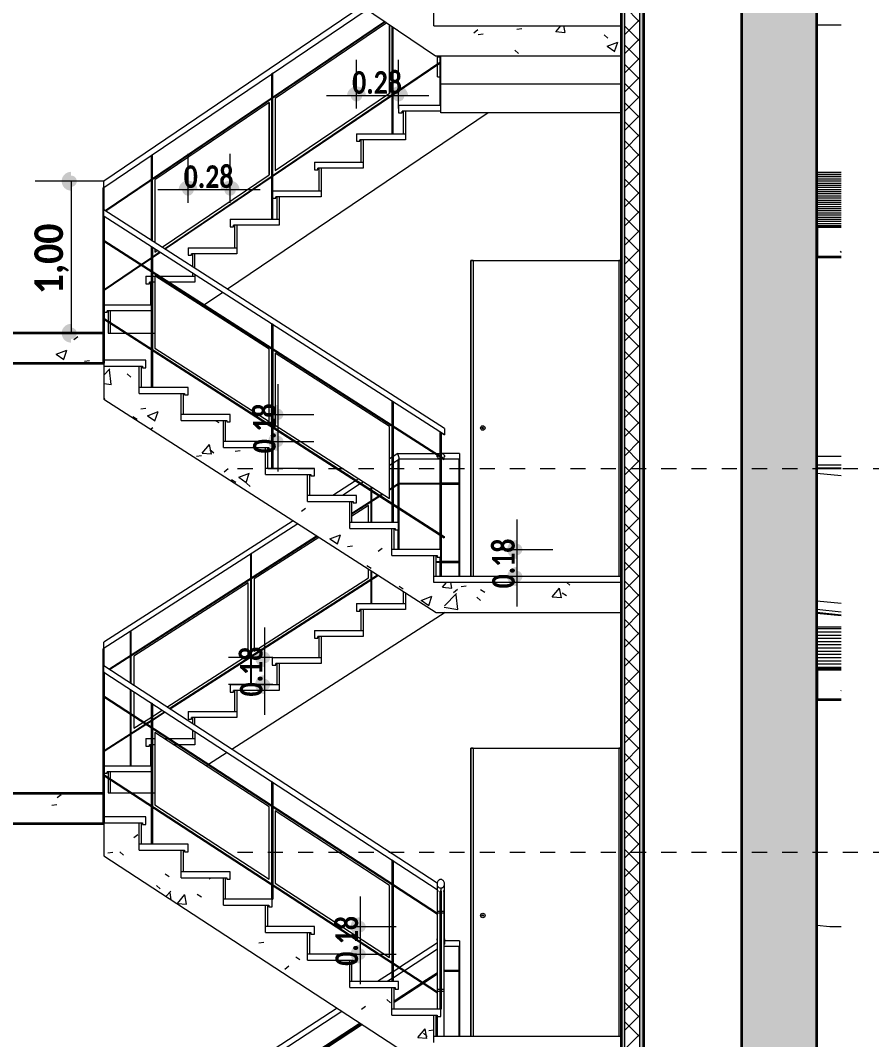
# Model space of a CAD drawing. Header units: metres. Extents: x -144 to 1000, y -717 to 29.
# Drawn here: x 346.05 to 351.67, y -646.61 to -639.88 of the extents above; entities that cross this region are included whole.
import ezdxf

# ---------------------------------------------------------------- set-up
doc = ezdxf.new("R2010")
doc.units = ezdxf.units.M
doc.linetypes.add('Punto 1 mm', pattern=[0.075, 0, -0.075])
doc.layers.get('0').update_dxf_attribs({"color": 1})
for name, color, linetype, lineweight in [('A-ANNO-DIMS', 1, 'Continuous', 9), ('A-DOOR', 1, 'Continuous', 9), ('A-DOOR-FRAM', 1, 'Continuous', 9), ('A-FLOR', 2, 'Continuous', 9), ('A-FLOR-HRAL', 1, 'Continuous', 9), ('A-FLOR-LEVL', 51, 'Continuous', 9), ('A-FLOR-PATT', 8, 'Continuous', 50), ('A-WALL', 4, 'Continuous', 9), ('C-PRKG', 2, 'Continuous', 9), ('S-COLS', 7, 'Continuous', 9), ('S-STRS', 1, 'Continuous', 9)]:
    doc.layers.add(name, color=color, linetype=linetype, lineweight=lineweight)
doc.layers.add('A-WALL-PATT', color=7, linetype='Continuous', lineweight=35, true_color=0x9c9c9c)
doc.styles.add('Calibri_B', font='calibrib.ttf', dxfattribs={"height": 0.165})
doc.styles.add('Calibri_B_2', font='calibrib.ttf', dxfattribs={"height": 0.135})

msp = doc.modelspace()

# ---------------------------------------------------------------- hatches: boundary and pattern name
at = {"layer": 'A-WALL-PATT', "true_color": 0x747474}
msp.add_hatch(color=8, dxfattribs=at).paths.add_polyline_path([(350.0187, -652.1865), (350.0436, -652.1865), (350.0436, -638.1667), (350.0187, -638.1667), (350.0187, -650.8985)])
at = {"layer": 'A-WALL-PATT', "lineweight": 5, "true_color": 0x747474}
msp.add_hatch(color=8, dxfattribs=at).paths.add_polyline_path([(350.143, -652.1865), (350.1679, -652.1865), (350.1679, -638.1667), (350.143, -638.1667), (350.143, -650.8985)])
at = {"layer": 'S-COLS', "true_color": 0x414141}
msp.add_hatch(color=250, dxfattribs=at).paths.add_polyline_path([(350.8142, -652.1865), (351.3113, -652.1865), (351.3113, -602.7802), (350.8142, -602.7802), (350.8142, -650.8985)])

# ---------------------------------------------------------------- linework, layer by layer
at = {"linetype": 'ByBlock'}
for points in [[(348.2815, -640.3755, 0.0994, 0.0994, 1), (348.2567, -640.3755, 0, 0, 0)], [(346.3828, -640.9277, 0.0994, 0.0994, 1), (346.3828, -640.9526, 0, 0, 0)], [(347.1679, -640.9981, 0.0994, 0.0994, 1), (347.143, -640.9981, 0, 0, 0)], [(347.7482, -642.6475, 0.0994, 0.0994, 1), (347.7482, -642.6724, 0, 0, 0)], [(349.3282, -643.5407, 0.0994, 0.0994, 1), (349.3282, -643.5656, 0, 0, 0)], [(347.6611, -644.2552, 0.0994, 0.0994, 1), (347.6611, -644.2801, 0, 0, 0)], [(348.2927, -646.0367, 0.0994, 0.0994, 1), (348.2927, -646.0615, 0, 0, 0)]]:
    msp.add_lwpolyline(points, format="xyseb", dxfattribs=at)
at = {"linetype": 'ByBlock', "const_width": 0.0994}
for points in [[(348.5599, -640.3755, 1), (348.5351, -640.3755, 1)], [(347.4463, -640.9981, 1), (347.4215, -640.9981, 1)], [(346.3828, -641.9326, 1), (346.3828, -641.9575, 1)], [(347.7482, -642.4689, 1), (347.7482, -642.4937, 1)], [(349.3282, -643.3621, 1), (349.3282, -643.3869, 1)], [(347.6611, -644.0766, 1), (347.6611, -644.1015, 1)], [(348.2927, -645.8552, 1), (348.2927, -645.8801, 1)]]:
    msp.add_lwpolyline(points, format="xyb", dxfattribs=at)
at = {"layer": 'A-ANNO-DIMS'}
for p, q in [((348.2691, -640.4604), (348.2691, -640.1369)), ((348.5475, -640.4604), (348.5475, -640.1369)), ((348.7464, -640.3755), (348.0702, -640.3755)), ((347.1555, -641.083), (347.1555, -640.7595)), ((347.4339, -641.083), (347.4339, -640.7595)), ((346.6025, -640.9402), (346.1442, -640.9402)), ((346.3828, -640.9402), (346.3828, -641.9451)), ((347.6327, -640.9981), (346.9566, -640.9981)), ((346.6025, -641.9451), (346.1442, -641.9451)), ((347.7482, -642.2825), (347.7482, -642.8588)), ((347.6938, -642.4813), (347.9869, -642.4813)), ((347.6938, -642.66), (347.9869, -642.66)), ((349.3282, -643.1756), (349.3282, -643.752)), ((349.1729, -643.3745), (349.5669, -643.3745)), ((349.4836, -643.5531), (349.0896, -643.5531)), ((347.6611, -643.8902), (347.6611, -644.4665)), ((347.7156, -644.089), (347.4225, -644.089)), ((347.7156, -644.2677), (347.4225, -644.2677)), ((348.2927, -645.6688), (348.2927, -646.248)), ((348.2374, -645.8676), (348.5313, -645.8676)), ((348.2374, -646.0491), (348.5313, -646.0491))]:
    msp.add_line(p, q, dxfattribs=at)
at = {"layer": 'A-DOOR'}
for p, q in [((349.0393, -641.4651), (350.0038, -641.4651)), ((349.0393, -641.4651), (349.0393, -643.5531)), ((350.0038, -641.4651), (350.0038, -643.5531)), ((349.0393, -644.6869), (350.0038, -644.6869)), ((349.0393, -644.6869), (349.0393, -646.5935)), ((350.0038, -644.6869), (350.0038, -646.5935))]:
    msp.add_line(p, q, dxfattribs=at)
for centre, radius in [((349.1039, -642.5716), 0.0149), ((349.1039, -642.5716), 0.00497), ((349.1039, -645.7935), 0.0149), ((349.1039, -645.7935), 0.00497)]:
    msp.add_circle(centre, radius, dxfattribs=at)
at = {"layer": 'A-DOOR-FRAM', "lineweight": 5}
for p, q in [((349.0244, -641.4651), (349.0244, -643.5531)), ((349.0393, -641.4651), (349.0244, -641.4651)), ((350.0187, -641.4651), (350.0038, -641.4651)), ((349.0244, -644.6869), (349.0244, -646.5935)), ((349.0393, -644.6869), (349.0244, -644.6869)), ((350.0187, -644.6869), (350.0038, -644.6869))]:
    msp.add_line(p, q, dxfattribs=at)
at = {"layer": 'A-FLOR'}
for p, q in [((351.3113, -640.8812), (351.4738, -640.8812)), ((351.3113, -643.8855), (351.4738, -643.8855)), ((351.3116, -643.8747), (351.3116, -643.8855)), ((351.3116, -643.8847), (351.4738, -643.8847))]:
    msp.add_line(p, q, dxfattribs=at)
at = {"layer": 'A-FLOR', "lineweight": 35}
for p, q in [((351.4738, -641.2411), (351.3113, -641.2411)), ((351.3113, -641.2411), (351.3113, -641.44)), ((351.3113, -641.44), (351.4738, -641.44)), ((346.5987, -641.9451), (342.7599, -641.9451)), ((346.5987, -642.1439), (346.5987, -641.9451)), ((342.7599, -642.1439), (346.5987, -642.1439)), ((351.4738, -644.1671), (351.3113, -644.1671)), ((351.3113, -644.1671), (351.3113, -644.366)), ((351.3113, -644.366), (351.4738, -644.366)), ((346.5987, -644.9877), (342.7599, -644.9877)), ((346.5987, -645.1865), (346.5987, -644.9877)), ((342.7599, -645.1865), (346.5987, -645.1865))]:
    msp.add_line(p, q, dxfattribs=at)
at = {"layer": 'A-FLOR-HRAL'}
for p, q in [((348.3075, -639.7835), (346.5987, -640.9402)), ((346.5987, -640.9822), (348.3386, -639.8045)), ((346.6069, -641.1346), (348.4553, -639.8835)), ((348.4606, -639.8871), (346.6124, -641.1381)), ((348.47, -639.8934), (347.732, -640.3929)), ((348.4877, -640.3587), (348.4877, -639.9054)), ((348.4879, -639.9055), (348.4879, -640.3586)), ((348.5046, -640.626), (348.5046, -639.9169)), ((348.5105, -640.626), (348.5105, -639.9209)), ((348.5107, -640.363), (348.5107, -639.921)), ((348.804, -640.1645), (348.804, -640.1108)), ((346.9991, -641.3862), (348.8259, -640.1497)), ((348.8259, -640.1569), (347.0045, -641.3897)), ((348.8259, -640.1191), (348.804, -640.1191)), ((348.804, -640.2494), (348.804, -640.1717)), ((348.8226, -640.4375), (348.8226, -640.1191)), ((348.8233, -640.2499), (348.8233, -640.1191)), ((347.7151, -640.2267), (347.7091, -640.2307)), ((347.7091, -641.1913), (347.7091, -640.2307)), ((347.7151, -641.1913), (347.7151, -640.2267)), ((347.7153, -640.3844), (347.7153, -640.2264)), ((348.804, -640.2494), (348.8226, -640.2494)), ((348.8233, -640.2499), (348.8259, -640.2499)), ((347.732, -640.8702), (348.4877, -640.3587)), ((348.5107, -640.626), (348.5107, -640.3702)), ((347.6922, -640.4199), (346.9365, -640.9313)), ((347.6922, -640.8971), (347.6922, -640.4199)), ((347.6924, -640.4197), (347.6924, -640.897)), ((347.7153, -640.9014), (347.7153, -640.3916)), ((347.732, -640.3929), (347.732, -640.8702)), ((348.8226, -640.4375), (348.8259, -640.4375)), ((348.5046, -640.626), (348.5105, -640.626)), ((346.9196, -640.7649), (346.9137, -640.769)), ((346.9137, -641.3314), (346.9137, -640.769)), ((346.9196, -641.3355), (346.9196, -640.7649)), ((346.9198, -640.9228), (346.9198, -640.7648)), ((346.984, -641.3765), (347.6922, -640.8971)), ((347.7153, -641.0029), (347.7153, -640.9086)), ((346.6016, -640.9802), (346.5957, -640.9842)), ((346.5957, -641.9451), (346.5957, -640.9842)), ((346.6016, -641.1312), (346.6016, -640.9802)), ((346.9198, -641.3354), (346.9198, -640.93)), ((346.9365, -640.9313), (346.9365, -641.3461)), ((348.8512, -642.6159), (346.5957, -641.1687)), ((348.8512, -642.5746), (346.5987, -641.1293)), ((346.6016, -641.1726), (346.6016, -642.124)), ((347.7091, -641.1913), (347.7151, -641.1913)), ((346.5987, -641.336), (346.5987, -641.3289)), ((346.5987, -641.3289), (348.8487, -642.7726)), ((346.5987, -641.336), (348.8487, -642.7797)), ((346.9137, -641.5311), (346.9137, -641.3726)), ((346.9141, -642.3027), (346.9141, -641.373)), ((346.92, -641.3768), (346.92, -642.3027)), ((346.9365, -641.3874), (346.9365, -641.4086)), ((346.8476, -641.4887), (346.9141, -641.4437)), ((346.9141, -641.4509), (346.8531, -641.4922)), ((346.92, -641.4397), (346.9677, -641.4074)), ((346.9732, -641.4109), (346.92, -641.4469)), ((346.9365, -641.4086), (346.9527, -641.3977)), ((346.6016, -641.6552), (346.8423, -641.4923)), ((346.8477, -641.4958), (346.6016, -641.6624)), ((346.9137, -641.5682), (346.9137, -641.5381)), ((346.9369, -641.5659), (346.9369, -642.0431)), ((347.6926, -642.0507), (346.9369, -641.5659)), ((346.5987, -641.8531), (346.5987, -641.846)), ((346.5987, -641.846), (348.8487, -643.2897)), ((346.5987, -641.8531), (348.8487, -643.2968)), ((347.7155, -641.8873), (347.7095, -641.8835)), ((347.7095, -642.66), (347.7095, -641.8835)), ((347.7155, -641.8873), (347.7155, -642.8386)), ((346.9369, -642.0431), (347.6926, -642.528)), ((347.6926, -642.528), (347.6926, -642.0507)), ((347.7324, -642.0762), (347.7324, -642.5535)), ((348.4881, -642.5611), (347.7324, -642.0762)), ((348.5109, -642.3976), (348.505, -642.3938)), ((348.505, -643.1959), (348.505, -642.3938)), ((348.5109, -642.3976), (348.5109, -643.1959)), ((347.7324, -642.5535), (348.4881, -643.0384)), ((348.4881, -643.0384), (348.4881, -642.5611)), ((348.8233, -643.3745), (348.8233, -642.5981)), ((348.8293, -642.6019), (348.8512, -642.6159)), ((348.8293, -642.6019), (348.8293, -643.5531)), ((347.7095, -642.8386), (347.7095, -642.7097)), ((348.5424, -642.7403), (348.5109, -642.7605)), ((348.5424, -642.7403), (348.7872, -642.7403)), ((348.7983, -642.7403), (348.8233, -642.7403)), ((348.9496, -642.7403), (348.8293, -642.7403)), ((348.9496, -642.7403), (348.9496, -642.7751)), ((348.505, -642.7643), (348.4881, -642.7751)), ((348.4881, -642.8165), (348.505, -642.8056)), ((348.5109, -642.8018), (348.5526, -642.7751)), ((348.5505, -642.7764), (348.5445, -642.7803)), ((348.5445, -643.0945), (348.5445, -642.7803)), ((348.5526, -642.7751), (348.5505, -642.7764)), ((348.5505, -643.0983), (348.5505, -642.7764)), ((348.5526, -642.7751), (348.8233, -642.7751)), ((348.8021, -642.7538), (348.8015, -642.7577)), ((348.8015, -642.7577), (348.8021, -642.7615)), ((348.8035, -642.7507), (348.8021, -642.7538)), ((348.8021, -642.7615), (348.8039, -642.7652)), ((348.8039, -642.7652), (348.8069, -642.7685)), ((348.8069, -642.7685), (348.8108, -642.7713)), ((348.8108, -642.7441), (348.8076, -642.7462)), ((348.8155, -642.742), (348.8108, -642.7441)), ((348.8108, -642.7713), (348.8155, -642.7733)), ((348.8208, -642.7407), (348.8155, -642.742)), ((348.8155, -642.7733), (348.8208, -642.7746)), ((348.8233, -642.7404), (348.8208, -642.7407)), ((348.8208, -642.7746), (348.8233, -642.7749)), ((348.8319, -642.7407), (348.8293, -642.7404)), ((348.8293, -642.7749), (348.8319, -642.7746)), ((348.8293, -642.7751), (348.8415, -642.7751)), ((348.8371, -642.742), (348.8319, -642.7407)), ((348.8319, -642.7746), (348.8371, -642.7733)), ((348.8418, -642.7441), (348.8371, -642.742)), ((348.8458, -642.7468), (348.8418, -642.7441)), ((348.8442, -642.7697), (348.8458, -642.7685)), ((348.8487, -642.7501), (348.8458, -642.7468)), ((348.8458, -642.7685), (348.8487, -642.7652)), ((348.8506, -642.7538), (348.8487, -642.7501)), ((348.8487, -642.7652), (348.8506, -642.7615)), ((348.8487, -642.7726), (348.8487, -642.7797)), ((348.8487, -642.7751), (348.9526, -642.7751)), ((348.8512, -642.7577), (348.8506, -642.7538)), ((348.8506, -642.7615), (348.8512, -642.7577)), ((348.9466, -642.7751), (348.9466, -643.5531)), ((348.9526, -643.5531), (348.9526, -642.7751)), ((348.2619, -642.9203), (348.1118, -643.0166)), ((348.2941, -642.9409), (348.1763, -643.0166)), ((348.2829, -642.9068), (348.2674, -642.9167)), ((348.3151, -642.9274), (348.2997, -642.9374)), ((348.5109, -642.9601), (348.5475, -642.9366)), ((348.5493, -642.9426), (348.5475, -642.9366)), ((348.5475, -642.9366), (348.8233, -642.9366)), ((348.804, -642.9366), (348.804, -642.9426)), ((348.9496, -642.9366), (348.8293, -642.9366)), ((348.8487, -642.9426), (348.8487, -642.9366)), ((348.9496, -642.9366), (348.9496, -642.9426)), ((348.3656, -642.9797), (348.3656, -642.9598)), ((348.3656, -643.1959), (348.3656, -642.9868)), ((348.3715, -642.9835), (348.3715, -642.9636)), ((348.3715, -643.1959), (348.3715, -642.9906)), ((348.423, -643.0165), (348.4385, -643.0066)), ((348.4881, -642.9748), (348.505, -642.964)), ((348.505, -642.971), (348.4881, -642.9819)), ((348.5493, -642.9426), (348.5109, -642.9672)), ((348.8233, -642.9426), (348.5493, -642.9426)), ((348.8293, -642.9426), (348.9496, -642.9426)), ((348.2393, -643.1344), (348.4175, -643.0201)), ((348.423, -643.0236), (348.2393, -643.1415)), ((348.444, -643.0101), (348.4285, -643.0201)), ((348.3487, -643.0841), (348.2393, -643.1543)), ((348.3487, -643.1959), (348.3487, -643.0841)), ((348.5445, -643.1959), (348.5445, -643.1016)), ((348.5505, -643.3745), (348.5505, -643.1054)), ((347.8823, -643.2052), (346.5957, -644.0307)), ((347.8501, -643.1845), (346.5987, -643.9874)), ((348.5445, -643.3745), (348.5445, -643.2456)), ((346.6319, -644.1658), (348.0057, -643.2843)), ((348.0112, -643.2879), (346.6374, -644.1693)), ((348.0212, -643.2943), (347.593, -643.569)), ((348.8487, -643.2897), (348.8487, -643.2968)), ((347.5761, -643.4016), (347.5701, -643.4055)), ((347.5701, -644.2677), (347.5701, -643.4055)), ((347.5761, -644.2677), (347.5761, -643.4016)), ((348.7961, -643.4537), (348.8233, -643.4537)), ((348.8233, -643.4597), (348.7961, -643.4597)), ((348.804, -643.4537), (348.804, -643.4597)), ((348.8233, -643.5531), (348.8233, -643.4242)), ((348.9496, -643.4537), (348.8293, -643.4537)), ((348.8293, -643.4597), (348.9496, -643.4597)), ((348.8487, -643.4597), (348.8487, -643.4537)), ((348.9496, -643.4537), (348.9496, -643.4597)), ((347.0316, -644.4263), (348.4086, -643.5428)), ((348.4141, -643.5464), (347.0371, -644.4299)), ((348.3487, -643.5614), (348.3487, -643.5044)), ((348.3656, -643.7318), (348.3656, -643.5152)), ((348.3715, -643.7318), (348.3715, -643.5191)), ((347.5532, -643.5945), (346.7975, -644.0794)), ((347.5532, -644.0718), (347.5532, -643.5945)), ((347.593, -644.0463), (348.3487, -643.5614)), ((347.593, -643.569), (347.593, -644.0463)), ((348.3656, -643.7318), (348.3715, -643.7318)), ((346.7747, -644.2588), (346.7747, -643.9159)), ((346.7806, -644.2627), (346.7806, -643.912)), ((346.5957, -644.9877), (346.5957, -644.0307)), ((346.6016, -644.1461), (346.6016, -644.0269)), ((346.7975, -644.0794), (346.7975, -644.2737)), ((347.0163, -644.4163), (347.5532, -644.0718)), ((348.8015, -645.5799), (346.5987, -644.1441)), ((346.6016, -644.1876), (346.5957, -644.1837)), ((346.5987, -644.1857), (348.8015, -645.6214)), ((346.6016, -644.1876), (346.6016, -645.1418)), ((346.6052, -644.1899), (346.6016, -644.1923)), ((347.5701, -644.2677), (347.5761, -644.2677)), ((346.5987, -644.351), (346.5987, -644.3439)), ((348.804, -645.7812), (346.5987, -644.3439)), ((348.804, -645.7884), (346.5987, -644.351)), ((346.7747, -644.4586), (346.7747, -644.3004)), ((346.7806, -644.4625), (346.7806, -644.3043)), ((346.7975, -644.3153), (346.7975, -644.4735)), ((346.9197, -644.395), (346.9138, -644.3912)), ((346.9138, -645.3233), (346.9138, -644.3912)), ((346.9197, -644.395), (346.9197, -645.3233)), ((346.7747, -644.8036), (346.7747, -644.4657)), ((346.7806, -644.8036), (346.7806, -644.4696)), ((346.7975, -644.4806), (346.7975, -644.5566)), ((346.8618, -644.5154), (346.9138, -644.4821)), ((346.9197, -644.4782), (346.9841, -644.4369)), ((346.9197, -644.4981), (346.9995, -644.4469)), ((347.005, -644.4505), (346.9197, -644.5052)), ((346.6016, -644.7022), (346.8717, -644.5289)), ((346.8772, -644.5325), (346.6016, -644.7093)), ((346.7975, -644.5566), (346.8563, -644.5189)), ((346.8772, -644.5254), (346.9138, -644.502)), ((346.9138, -644.509), (346.8827, -644.529)), ((346.9366, -644.584), (346.9366, -645.0613)), ((347.6923, -645.0766), (346.9366, -644.584)), ((346.7747, -644.8036), (346.7806, -644.8036)), ((346.5987, -644.868), (346.5987, -644.8609)), ((346.5987, -644.8609), (348.804, -646.2983)), ((346.5987, -644.868), (348.804, -646.3054)), ((347.7152, -644.9134), (347.7092, -644.9095)), ((347.7092, -645.6861), (347.7092, -644.9095)), ((347.7152, -644.9134), (347.7152, -645.6861)), ((346.9366, -645.0613), (347.6923, -645.5538)), ((347.6923, -645.5538), (347.6923, -645.0766)), ((347.7321, -645.1025), (347.7321, -645.5798)), ((348.4878, -645.595), (347.7321, -645.1025)), ((348.5106, -645.432), (348.5047, -645.4281)), ((348.5047, -646.2306), (348.5047, -645.4281)), ((348.5106, -645.432), (348.5106, -646.2306)), ((347.7321, -645.5798), (348.4878, -646.0723)), ((348.4878, -646.0723), (348.4878, -645.595)), ((348.8015, -645.5842), (348.8015, -645.7796)), ((348.804, -646.412), (348.804, -645.6339)), ((348.8106, -645.6339), (348.804, -645.6339)), ((348.8287, -645.634), (348.8228, -645.634)), ((348.8228, -646.412), (348.8228, -645.634)), ((348.8263, -645.6125), (348.8263, -645.634)), ((348.8287, -645.634), (348.8287, -646.412)), ((348.8487, -645.6339), (348.8421, -645.6339)), ((348.8487, -646.5935), (348.8487, -645.6339)), ((348.8512, -645.9481), (348.8512, -645.5842)), ((347.7092, -645.6861), (347.7152, -645.6861)), ((348.8487, -645.7664), (348.804, -645.7664)), ((348.8015, -645.7867), (348.8015, -645.9481)), ((348.804, -645.7761), (348.8487, -645.7761)), ((348.5545, -646.1357), (348.804, -645.9731)), ((348.9496, -645.9621), (348.8512, -645.9621)), ((348.9496, -645.9621), (348.9496, -645.9969)), ((348.5863, -646.1564), (348.804, -646.0146)), ((348.8487, -645.9854), (348.8512, -645.9838)), ((348.8487, -645.9969), (348.9526, -645.9969)), ((348.9466, -645.9969), (348.9466, -646.5935)), ((348.9526, -646.5935), (348.9526, -645.9969)), ((348.5047, -646.1681), (348.4089, -646.2306)), ((348.5106, -646.1642), (348.549, -646.1392)), ((348.5106, -646.2058), (348.5809, -646.16)), ((348.804, -646.1728), (348.7077, -646.2355)), ((348.9496, -646.1585), (348.8487, -646.1585)), ((348.9496, -646.1645), (348.8487, -646.1645)), ((348.9496, -646.1585), (348.9496, -646.1645)), ((348.5047, -646.2097), (348.4726, -646.2306)), ((348.5107, -646.2306), (348.5107, -646.2057)), ((348.7022, -646.2391), (348.5177, -646.3594)), ((348.5177, -646.3665), (348.7077, -646.2427)), ((348.7132, -646.2391), (348.804, -646.1799)), ((348.8487, -646.2834), (348.804, -646.2834)), ((348.804, -646.2931), (348.8487, -646.2931)), ((348.1404, -646.4055), (346.5987, -647.4104)), ((346.5987, -647.452), (348.1723, -646.4263)), ((348.8259, -646.412), (348.8287, -646.412)), ((348.2937, -646.5054), (346.6199, -647.5963)), ((346.6253, -647.5999), (348.2991, -646.509)), ((348.804, -646.5935), (348.804, -646.4618)), ((348.3089, -646.5154), (347.7321, -646.8913))]:
    msp.add_line(p, q, dxfattribs=at)
for points, knots in [([(346.5987, -640.9822), (346.5987, -640.9822), (346.5987, -640.9818), (346.5987, -640.9803), (346.5987, -640.9777), (346.5987, -640.9733), (346.5987, -640.966), (346.5987, -640.9571), (346.5987, -640.9498), (346.5987, -640.9444), (346.5987, -640.941), (346.5987, -640.9402), (346.5987, -640.9402)], [0, 0, 0, 0, 0.071429, 0.142857, 0.214286, 0.285714, 0.428571, 0.571429, 0.678571, 0.785714, 0.892857, 1, 1, 1, 1]), ([(346.5987, -641.1706), (346.5987, -641.1706), (346.5987, -641.1703), (346.5987, -641.1687), (346.5987, -641.1663), (346.5987, -641.1619), (346.5987, -641.1547), (346.5987, -641.146), (346.5987, -641.1388), (346.5987, -641.1335), (346.5987, -641.1301), (346.5987, -641.1293), (346.5987, -641.1293)], [0, 0, 0, 0, 0.071429, 0.142857, 0.214286, 0.285714, 0.428571, 0.571429, 0.678571, 0.785714, 0.892857, 1, 1, 1, 1]), ([(348.8512, -642.5746), (348.8512, -642.5746), (348.8512, -642.5749), (348.8512, -642.5765), (348.8512, -642.5789), (348.8512, -642.5833), (348.8512, -642.5905), (348.8512, -642.5992), (348.8512, -642.6064), (348.8512, -642.6117), (348.8512, -642.6151), (348.8512, -642.6159), (348.8512, -642.6159)], [0, 0, 0, 0, 0.071429, 0.142857, 0.214286, 0.285714, 0.428571, 0.571429, 0.678571, 0.785714, 0.892857, 1, 1, 1, 1]), ([(348.5526, -642.7751), (348.5526, -642.7751), (348.5523, -642.7739), (348.5511, -642.7697), (348.5498, -642.7653), (348.5487, -642.7616), (348.5475, -642.7577), (348.5464, -642.7538), (348.5453, -642.7501), (348.5443, -642.7467), (348.5435, -642.744), (348.5429, -642.7419), (348.5425, -642.7406), (348.5424, -642.7403), (348.5424, -642.7403)], [0, 0, 0, 0, 0.142857, 0.285714, 0.357143, 0.428571, 0.5, 0.571429, 0.642857, 0.714286, 0.785714, 0.857143, 0.928571, 1, 1, 1, 1]), ([(346.5987, -644.0288), (346.5987, -644.0288), (346.5987, -644.0284), (346.5987, -644.0269), (346.5987, -644.0244), (346.5987, -644.02), (346.5987, -644.0129), (346.5987, -644.0041), (346.5987, -643.9969), (346.5987, -643.9916), (346.5987, -643.9882), (346.5987, -643.9874), (346.5987, -643.9874)], [0, 0, 0, 0, 0.071429, 0.142857, 0.214286, 0.285714, 0.428571, 0.571429, 0.678571, 0.785714, 0.892857, 1, 1, 1, 1]), ([(346.5987, -644.1857), (346.5987, -644.1856), (346.5987, -644.1853), (346.5987, -644.1838), (346.5987, -644.1813), (346.5987, -644.1768), (346.5987, -644.1697), (346.5987, -644.1609), (346.5987, -644.1536), (346.5987, -644.1483), (346.5987, -644.1449), (346.5987, -644.1441), (346.5987, -644.1441)], [0, 0, 0, 0, 0.071429, 0.142857, 0.214286, 0.285714, 0.428571, 0.571429, 0.678571, 0.785714, 0.892857, 1, 1, 1, 1]), ([(348.8263, -645.5559), (348.8244, -645.5559), (348.8208, -645.5564), (348.8154, -645.5585), (348.8107, -645.5619), (348.8054, -645.5679), (348.8013, -645.5777), (348.8013, -645.5896), (348.8049, -645.5995), (348.8105, -645.6067), (348.8167, -645.6106), (348.8221, -645.6122), (348.8249, -645.6125), (348.8263, -645.6125)], [0, 0, 0, 0, 0.071429, 0.142857, 0.214286, 0.285714, 0.428571, 0.571429, 0.678571, 0.785714, 0.892857, 0.946429, 1, 1, 1, 1]), ([(348.8263, -645.6125), (348.8282, -645.6125), (348.8319, -645.612), (348.8372, -645.6099), (348.842, -645.6065), (348.8473, -645.6005), (348.8514, -645.5907), (348.8514, -645.5788), (348.8478, -645.5689), (348.8421, -645.5616), (348.8359, -645.5578), (348.8305, -645.5562), (348.8277, -645.5559), (348.8263, -645.5559)], [0, 0, 0, 0, 0.071429, 0.142857, 0.214286, 0.285714, 0.428571, 0.571429, 0.678571, 0.785714, 0.892857, 0.946429, 1, 1, 1, 1]), ([(348.8015, -645.5799), (348.8015, -645.5799), (348.8015, -645.5802), (348.8015, -645.5817), (348.8015, -645.5833), (348.8015, -645.5842)], [0, 0, 0, 0, 0.0714286, 0.1428571, 0.2082614, 0.2082614, 0.2082614, 0.2082614]), ([(348.8015, -645.5889), (348.8015, -645.591), (348.8015, -645.5964), (348.8015, -645.6046), (348.8015, -645.6119), (348.8015, -645.6172), (348.8015, -645.6206), (348.8015, -645.6214), (348.8015, -645.6214)], [0.3083636, 0.3083636, 0.3083636, 0.3083636, 0.4285714, 0.5714286, 0.6785714, 0.7857143, 0.8928571, 1, 1, 1, 1]), ([(348.8512, -645.9481), (348.8512, -645.9487), (348.8512, -645.9517), (348.8512, -645.9583), (348.8512, -645.967), (348.8512, -645.9743), (348.8512, -645.9796), (348.8512, -645.983), (348.8512, -645.9838), (348.8512, -645.9838)], [0.2431701, 0.2431701, 0.2431701, 0.2431701, 0.2857143, 0.4285714, 0.5714286, 0.6785714, 0.7857143, 0.8928571, 1, 1, 1, 1])]:
    msp.add_open_spline(points, degree=3, knots=knots, dxfattribs=at)
for points in [[(348.8021, -642.7615), (348.8017, -642.7603), (348.8013, -642.7577), (348.8017, -642.7551), (348.8021, -642.7538)], [(348.8506, -642.7538), (348.851, -642.7551), (348.8514, -642.7577), (348.851, -642.7603), (348.8506, -642.7615)], [(348.8039, -645.9604), (348.8031, -645.9585), (348.8019, -645.9545), (348.8015, -645.9503), (348.8015, -645.9481)], [(348.8512, -645.9481), (348.8512, -645.9503), (348.8508, -645.9545), (348.8495, -645.9585), (348.8487, -645.9604)]]:
    msp.add_open_spline(points, degree=3, dxfattribs=at)
at = {"layer": 'A-FLOR-LEVL', "color": 251, "linetype": 'Punto 1 mm', "true_color": 0x6c6c6c}
for p, q in [((347.4833, -642.84), (354.0184, -642.84)), ((347.4833, -645.3755), (354.0184, -645.3755))]:
    msp.add_line(p, q, dxfattribs=at)
at = {"layer": 'A-FLOR-PATT', "color": 9, "lineweight": 5, "true_color": 0xc0c0c0}
for p, q in [((351.3113, -640.8819), (351.4738, -640.8819)), ((351.3113, -640.896), (351.4738, -640.896)), ((351.3113, -640.91), (351.4738, -640.91)), ((351.3113, -640.9241), (351.4738, -640.9241)), ((351.3113, -640.9381), (351.4738, -640.9381)), ((351.3113, -640.9522), (351.4738, -640.9522)), ((351.3113, -640.9662), (351.4738, -640.9662)), ((351.3113, -640.9803), (351.4738, -640.9803)), ((351.3113, -640.9943), (351.4738, -640.9943)), ((351.3113, -641.0084), (351.4738, -641.0084)), ((351.3113, -641.0224), (351.4738, -641.0224)), ((351.3113, -641.0365), (351.4738, -641.0365)), ((351.3113, -641.0505), (351.4738, -641.0505)), ((351.3113, -641.0646), (351.4738, -641.0646)), ((351.3113, -641.0786), (351.4738, -641.0786)), ((351.3113, -641.0927), (351.4738, -641.0927)), ((351.3113, -641.1067), (351.4738, -641.1067)), ((351.3113, -641.1208), (351.4738, -641.1208)), ((351.3113, -641.1348), (351.4738, -641.1348)), ((351.3113, -641.1489), (351.4738, -641.1489)), ((351.3113, -641.1629), (351.4738, -641.1629)), ((351.3113, -641.177), (351.4738, -641.177)), ((351.3113, -641.191), (351.4738, -641.191)), ((351.3113, -641.2051), (351.4738, -641.2051)), ((351.3113, -641.2191), (351.4738, -641.2191)), ((351.3113, -641.2332), (351.4738, -641.2332)), ((351.3113, -643.8978), (351.4738, -643.8978)), ((351.3113, -643.9189), (351.4738, -643.9189)), ((351.3113, -643.9401), (351.4738, -643.9401)), ((351.3113, -643.9613), (351.4738, -643.9613)), ((351.3113, -643.9825), (351.4738, -643.9825)), ((351.3113, -644.0036), (351.4738, -644.0036)), ((351.3113, -644.0248), (351.4738, -644.0248)), ((351.3113, -644.046), (351.4738, -644.046)), ((351.3113, -644.0671), (351.4738, -644.0671)), ((351.3113, -644.0883), (351.4738, -644.0883)), ((351.3113, -644.1095), (351.4738, -644.1095)), ((351.3113, -644.1306), (351.4738, -644.1306)), ((351.3113, -644.1518), (351.4738, -644.1518))]:
    msp.add_line(p, q, dxfattribs=at)
at = {"layer": 'A-FLOR-PATT', "color": 8, "lineweight": 5, "true_color": 0x828282}
for p, q in [((351.4663, -641.4035), (351.4738, -641.4103)), ((346.4015, -641.9874), (346.428, -641.9671)), ((346.2846, -642.0838), (346.3553, -642.0567)), ((346.3342, -642.1175), (346.3547, -642.0565)), ((346.2846, -642.0837), (346.3348, -642.1176)), ((346.4705, -642.1293), (346.5035, -642.125)), ((351.4707, -644.3083), (351.4738, -644.3059)), ((346.291, -645.0141), (346.3174, -644.9938)), ((346.256, -645.0652), (346.2891, -645.0609))]:
    msp.add_line(p, q, dxfattribs=at)
at = {"layer": 'A-WALL'}
for p, q in [((350.0436, -652.1865), (350.0436, -602.9281)), ((350.143, -652.1865), (350.143, -602.9281)), ((351.4738, -639.9082), (351.3113, -639.9082)), ((349.0244, -643.5531), (349.0244, -641.4651)), ((349.0244, -641.4651), (349.0393, -641.4651)), ((350.0038, -641.4651), (350.0187, -641.4651)), ((351.4738, -642.8879), (351.3113, -642.8719)), ((349.0244, -646.5935), (349.0244, -644.6869)), ((349.0244, -644.6869), (349.0393, -644.6869)), ((350.0038, -644.6869), (350.0187, -644.6869)), ((351.3986, -645.8683), (351.3113, -645.8597)), ((351.4738, -645.8683), (351.3986, -645.8683))]:
    msp.add_line(p, q, dxfattribs=at)
at = {"layer": 'A-WALL', "lineweight": 35}
for p, q in [((350.1679, -652.1865), (350.1679, -602.9281)), ((350.0187, -636.5559), (350.0187, -652.1865))]:
    msp.add_line(p, q, dxfattribs=at)
at = {"layer": 'A-WALL-PATT', "color": 1, "lineweight": 5, "true_color": 0xff0000}
for p, q in [((350.143, -639.8878), (350.0436, -639.7883)), ((350.0436, -639.9703), (350.143, -639.8709)), ((350.143, -640.0143), (350.0436, -639.9149)), ((350.0436, -640.0969), (350.143, -639.9974)), ((350.143, -640.1409), (350.0436, -640.0414)), ((350.0436, -640.2234), (350.143, -640.124)), ((350.143, -640.2674), (350.0436, -640.168)), ((350.0436, -640.35), (350.143, -640.2506)), ((350.143, -640.394), (350.0436, -640.2946)), ((350.0436, -640.4765), (350.143, -640.3771)), ((350.143, -640.5205), (350.0436, -640.4211)), ((350.0436, -640.6031), (350.143, -640.5037)), ((350.143, -640.6471), (350.0436, -640.5477)), ((350.0436, -640.7297), (350.143, -640.6302)), ((350.143, -640.7737), (350.0436, -640.6742)), ((350.0436, -640.8562), (350.143, -640.7568)), ((350.143, -640.9002), (350.0436, -640.8008)), ((350.0436, -640.9828), (350.143, -640.8833)), ((350.143, -641.0268), (350.0436, -640.9273)), ((350.0436, -641.1093), (350.143, -641.0099)), ((350.143, -641.1533), (350.0436, -641.0539)), ((350.0436, -641.2359), (350.143, -641.1364)), ((350.143, -641.2799), (350.0436, -641.1804)), ((350.0436, -641.3624), (350.143, -641.263)), ((350.143, -641.4064), (350.0436, -641.307)), ((350.0436, -641.489), (350.143, -641.3896)), ((350.143, -641.533), (350.0436, -641.4336)), ((350.0436, -641.6155), (350.143, -641.5161)), ((350.143, -641.6595), (350.0436, -641.5601)), ((350.0436, -641.7421), (350.143, -641.6427)), ((350.143, -641.7861), (350.0436, -641.6867)), ((350.0436, -641.8687), (350.143, -641.7692)), ((350.143, -641.9127), (350.0436, -641.8132)), ((350.0436, -641.9952), (350.143, -641.8958)), ((350.143, -642.0392), (350.0436, -641.9398)), ((350.0436, -642.1218), (350.143, -642.0223)), ((350.143, -642.1658), (350.0436, -642.0663)), ((350.0436, -642.2483), (350.143, -642.1489)), ((350.143, -642.2923), (350.0436, -642.1929)), ((350.0436, -642.3749), (350.143, -642.2754)), ((350.143, -642.4189), (350.0436, -642.3195)), ((350.0436, -642.5014), (350.143, -642.402)), ((350.143, -642.5454), (350.0436, -642.446)), ((350.0436, -642.628), (350.143, -642.5286)), ((350.143, -642.672), (350.0436, -642.5726)), ((350.0436, -642.7545), (350.143, -642.6551)), ((350.143, -642.7985), (350.0436, -642.6991)), ((350.0436, -642.8811), (350.143, -642.7817)), ((350.143, -642.9251), (350.0436, -642.8257)), ((350.0436, -643.0077), (350.143, -642.9082)), ((350.143, -643.0517), (350.0436, -642.9522)), ((350.0436, -643.1342), (350.143, -643.0348)), ((350.143, -643.1782), (350.0436, -643.0788)), ((350.0436, -643.2608), (350.143, -643.1613)), ((350.143, -643.3048), (350.0436, -643.2053)), ((350.0436, -643.3873), (350.143, -643.2879)), ((350.143, -643.4313), (350.0436, -643.3319)), ((350.0436, -643.5139), (350.143, -643.4144)), ((350.143, -643.5579), (350.0436, -643.4585)), ((350.0436, -643.6404), (350.143, -643.541)), ((350.143, -643.6844), (350.0436, -643.585)), ((350.0436, -643.767), (350.143, -643.6676)), ((350.143, -643.811), (350.0436, -643.7116)), ((350.0436, -643.8935), (350.143, -643.7941)), ((350.143, -643.9376), (350.0436, -643.8381)), ((350.0436, -644.0201), (350.143, -643.9207)), ((350.143, -644.0641), (350.0436, -643.9647)), ((350.0436, -644.1467), (350.143, -644.0472)), ((350.143, -644.1907), (350.0436, -644.0912)), ((350.0436, -644.2732), (350.143, -644.1738)), ((350.143, -644.3172), (350.0436, -644.2178)), ((350.0436, -644.3998), (350.143, -644.3003)), ((350.143, -644.4438), (350.0436, -644.3443)), ((350.0436, -644.5263), (350.143, -644.4269)), ((350.143, -644.5703), (350.0436, -644.4709)), ((350.0436, -644.6529), (350.143, -644.5535)), ((350.143, -644.6969), (350.0436, -644.5975)), ((350.0436, -644.7794), (350.143, -644.68)), ((350.143, -644.8234), (350.0436, -644.724)), ((350.0436, -644.906), (350.143, -644.8066)), ((350.143, -644.95), (350.0436, -644.8506)), ((350.0436, -645.0325), (350.143, -644.9331)), ((350.143, -645.0766), (350.0436, -644.9771)), ((350.0436, -645.1591), (350.143, -645.0597)), ((350.143, -645.2031), (350.0436, -645.1037)), ((350.0436, -645.2857), (350.143, -645.1862)), ((350.143, -645.3297), (350.0436, -645.2302)), ((350.0436, -645.4122), (350.143, -645.3128)), ((350.143, -645.4562), (350.0436, -645.3568)), ((350.0436, -645.5388), (350.143, -645.4393)), ((350.143, -645.5828), (350.0436, -645.4833)), ((350.0436, -645.6653), (350.143, -645.5659)), ((350.143, -645.7093), (350.0436, -645.6099)), ((350.0436, -645.7919), (350.143, -645.6925)), ((350.143, -645.8359), (350.0436, -645.7365)), ((350.0436, -645.9184), (350.143, -645.819)), ((350.143, -645.9624), (350.0436, -645.863)), ((350.0436, -646.045), (350.143, -645.9456)), ((350.143, -646.089), (350.0436, -645.9896)), ((350.0436, -646.1716), (350.143, -646.0721)), ((350.143, -646.2156), (350.0436, -646.1161)), ((350.0436, -646.2981), (350.143, -646.1987)), ((350.143, -646.3421), (350.0436, -646.2427)), ((350.0436, -646.4247), (350.143, -646.3252)), ((350.143, -646.4687), (350.0436, -646.3692)), ((350.0436, -646.5512), (350.143, -646.4518)), ((350.143, -646.5952), (350.0436, -646.4958)), ((350.0436, -646.6778), (350.143, -646.5783))]:
    msp.add_line(p, q, dxfattribs=at)
at = {"layer": 'C-PRKG'}
for p, q in [((351.4738, -642.7606), (351.3113, -642.7606)), ((351.4738, -642.8169), (351.3113, -642.8169)), ((351.4738, -642.8368), (351.3113, -642.8368)), ((351.4738, -643.7313), (351.3113, -643.7154)), ((351.4738, -643.7879), (351.3113, -643.772)), ((351.4738, -643.8079), (351.3113, -643.792))]:
    msp.add_line(p, q, dxfattribs=at)
at = {"layer": 'C-PRKG', "lineweight": 15}
for p, q in [((351.3113, -642.84), (351.4738, -642.84)), ((351.3113, -643.7952), (351.4738, -643.8111))]:
    msp.add_line(p, q, dxfattribs=at)
at = {"layer": 'S-COLS', "lineweight": 35}
for p, q in [((350.8142, -602.7802), (350.8142, -652.1865)), ((351.3113, -652.1865), (351.3113, -602.7802))]:
    msp.add_line(p, q, dxfattribs=at)
at = {"layer": 'S-STRS'}
for p, q in [((346.5987, -638.6268), (348.7912, -640.1108)), ((348.7812, -639.912), (348.7812, -639.7235)), ((350.0191, -640.1108), (350.0191, -639.8722)), ((348.7812, -639.912), (350.0191, -639.912)), ((348.7912, -640.1108), (350.0191, -640.1108)), ((348.8259, -640.4877), (348.8259, -640.1108)), ((350.0187, -640.2993), (348.8259, -640.2993)), ((348.5475, -640.4375), (348.8226, -640.4375)), ((348.5475, -640.4375), (348.5475, -640.4872)), ((349.1391, -640.4877), (347.4162, -641.6539)), ((348.5475, -640.4872), (348.5704, -640.4872)), ((348.8259, -640.4773), (348.5704, -640.4773)), ((348.5704, -640.4872), (348.5704, -640.4773)), ((348.5773, -640.4773), (348.5773, -640.626)), ((348.5923, -640.4773), (348.5923, -640.6657)), ((350.0187, -640.4877), (348.8259, -640.4877)), ((348.2691, -640.626), (348.5046, -640.626)), ((348.2691, -640.626), (348.2691, -640.6757)), ((348.5105, -640.626), (348.5923, -640.626)), ((348.2691, -640.6757), (348.292, -640.6757)), ((348.5923, -640.6657), (348.292, -640.6657)), ((348.292, -640.6757), (348.292, -640.6657)), ((348.2989, -640.6657), (348.2989, -640.8144)), ((348.3139, -640.6657), (348.3139, -640.8542)), ((347.9907, -640.8144), (348.3139, -640.8144)), ((347.9907, -640.8144), (347.9907, -640.8641)), ((347.9907, -640.8641), (348.0136, -640.8641)), ((348.3139, -640.8542), (348.0136, -640.8542)), ((348.0136, -640.8641), (348.0136, -640.8542)), ((348.0205, -640.8542), (348.0205, -641.0029)), ((348.0354, -640.8542), (348.0354, -641.0426)), ((347.7151, -641.0029), (348.0354, -641.0029)), ((347.7151, -641.0526), (347.7352, -641.0526)), ((348.0354, -641.0426), (347.7352, -641.0426)), ((347.7352, -641.0526), (347.7352, -641.0426)), ((347.7421, -641.0426), (347.7421, -641.1913)), ((347.757, -641.0426), (347.757, -641.2311)), ((347.4339, -641.1913), (347.7091, -641.1913)), ((347.4339, -641.1913), (347.4339, -641.241)), ((347.4339, -641.241), (347.4568, -641.241)), ((347.757, -641.2311), (347.4568, -641.2311)), ((347.4568, -641.241), (347.4568, -641.2311)), ((347.4637, -641.2311), (347.4637, -641.3797)), ((347.4786, -641.2311), (347.4786, -641.4195)), ((347.7151, -641.1913), (347.757, -641.1913)), ((347.1555, -641.3797), (347.4786, -641.3797)), ((347.1555, -641.3797), (347.1555, -641.4295)), ((347.1555, -641.4295), (347.1783, -641.4295)), ((347.4786, -641.4195), (347.1783, -641.4195)), ((347.1783, -641.4295), (347.1783, -641.4195)), ((347.1853, -641.4195), (347.1853, -641.5057)), ((347.2002, -641.5154), (347.2002, -641.4195)), ((346.8771, -641.5682), (346.9137, -641.5682)), ((346.8771, -641.5682), (346.8771, -641.6179)), ((346.92, -641.5682), (346.9369, -641.5682)), ((346.9405, -641.5682), (346.9605, -641.5682)), ((346.9715, -641.5682), (347.2002, -641.5682)), ((347.1853, -641.547), (347.1853, -641.5682)), ((347.2002, -641.5566), (347.2002, -641.608)), ((346.8771, -641.6179), (346.8999, -641.6179)), ((346.9141, -641.608), (346.8999, -641.608)), ((346.8999, -641.6179), (346.8999, -641.608)), ((346.9069, -641.608), (346.9069, -641.7566)), ((346.9369, -641.608), (346.92, -641.608)), ((346.9218, -641.608), (346.9218, -641.7964)), ((347.0225, -641.608), (347.0025, -641.608)), ((347.2002, -641.608), (347.0335, -641.608)), ((347.3849, -641.6751), (347.2648, -641.7564)), ((346.6016, -641.7566), (346.9141, -641.7566)), ((346.9141, -641.7964), (346.6215, -641.7964)), ((346.6215, -641.8063), (346.6215, -641.7964)), ((346.6285, -641.7964), (346.6285, -641.8651)), ((346.6434, -641.8747), (346.6434, -641.7964)), ((346.92, -641.7566), (346.9218, -641.7566)), ((346.92, -641.7964), (346.9218, -641.7964)), ((347.2594, -641.76), (347.2497, -641.7666)), ((346.6016, -641.8063), (346.6215, -641.8063)), ((346.6285, -641.8722), (346.6285, -641.9451)), ((346.6434, -641.9451), (346.6434, -641.8818)), ((346.6285, -641.9451), (346.742, -641.9451)), ((346.7531, -641.9451), (346.9141, -641.9451)), ((346.92, -641.9451), (346.9369, -641.9451)), ((346.5987, -642.124), (346.5987, -642.3816)), ((346.8771, -642.124), (346.5987, -642.124)), ((346.8771, -642.1738), (346.8771, -642.124)), ((346.5987, -642.1638), (346.8542, -642.1638)), ((346.8323, -642.3425), (346.8323, -642.1638)), ((346.8472, -642.3027), (346.8472, -642.1638)), ((346.8542, -642.1638), (346.8542, -642.1738)), ((346.8542, -642.1738), (346.8771, -642.1738)), ((347.1555, -642.3027), (346.8323, -642.3027)), ((347.1555, -642.3524), (347.1555, -642.3027)), ((346.5987, -642.3816), (348.7965, -643.7918)), ((346.8323, -642.3425), (347.1326, -642.3425)), ((347.1107, -642.5211), (347.1107, -642.3425)), ((347.1256, -642.4813), (347.1256, -642.3425)), ((347.1326, -642.3425), (347.1326, -642.3524)), ((347.1326, -642.3524), (347.1555, -642.3524)), ((347.4339, -642.4813), (347.1107, -642.4813)), ((347.1107, -642.5211), (347.411, -642.5211)), ((347.3891, -642.6997), (347.3891, -642.5211)), ((347.4041, -642.66), (347.4041, -642.5211)), ((347.411, -642.5211), (347.411, -642.531)), ((347.411, -642.531), (347.4339, -642.531)), ((347.4339, -642.531), (347.4339, -642.4813)), ((347.7123, -642.66), (347.3891, -642.66)), ((347.7123, -642.7097), (347.7123, -642.66)), ((347.3891, -642.6997), (347.6894, -642.6997)), ((347.6676, -642.8784), (347.6676, -642.6997)), ((347.6825, -642.8386), (347.6825, -642.6997)), ((347.6894, -642.6997), (347.6894, -642.7097)), ((347.6894, -642.7097), (347.7123, -642.7097)), ((347.9907, -642.8386), (347.6676, -642.8386)), ((347.9907, -642.8883), (347.9907, -642.8386)), ((347.6676, -642.8784), (347.9678, -642.8784)), ((347.946, -643.057), (347.946, -642.8784)), ((347.9609, -643.0172), (347.9609, -642.8784)), ((347.9678, -642.8784), (347.9678, -642.8883)), ((347.9678, -642.8883), (347.9907, -642.8883)), ((348.2691, -643.0172), (347.946, -643.0172)), ((347.946, -643.057), (348.2462, -643.057)), ((348.2244, -643.2356), (348.2244, -643.057)), ((348.2393, -643.1959), (348.2393, -643.057)), ((348.2462, -643.057), (348.2462, -643.0669)), ((348.2462, -643.0669), (348.2691, -643.0669)), ((348.2691, -643.0669), (348.2691, -643.0172)), ((348.5475, -643.1959), (348.2244, -643.1959)), ((348.5475, -643.2456), (348.5475, -643.1959)), ((348.2244, -643.2356), (348.5247, -643.2356)), ((348.5028, -643.4143), (348.5028, -643.2356)), ((348.5177, -643.3745), (348.5177, -643.2356)), ((348.5247, -643.2356), (348.5247, -643.2456)), ((348.5247, -643.2456), (348.5475, -643.2456)), ((348.8259, -643.3745), (348.5028, -643.3745)), ((348.8259, -643.4242), (348.8259, -643.3745)), ((348.5028, -643.4143), (348.8031, -643.4143)), ((348.7812, -643.5929), (348.7812, -643.4143)), ((348.7961, -643.5531), (348.7961, -643.4143)), ((348.8031, -643.4143), (348.8031, -643.4242)), ((348.8031, -643.4242), (348.8259, -643.4242)), ((350.0191, -643.5531), (348.7812, -643.5531)), ((350.0191, -643.5929), (348.7812, -643.5929)), ((350.0191, -643.7918), (350.0191, -643.5531)), ((348.5773, -643.6511), (348.5773, -643.7318)), ((348.5923, -643.6607), (348.5923, -643.7715)), ((348.2691, -643.7318), (348.3656, -643.7318)), ((348.2691, -643.7318), (348.2691, -643.7815)), ((348.3715, -643.7318), (348.5923, -643.7318)), ((348.8553, -643.7918), (347.4457, -644.6962)), ((348.2691, -643.7815), (348.292, -643.7815)), ((348.5923, -643.7715), (348.292, -643.7715)), ((348.292, -643.7815), (348.292, -643.7715)), ((348.2989, -643.7715), (348.2989, -643.9104)), ((348.3139, -643.7715), (348.3139, -643.9502)), ((348.7965, -643.7918), (350.0191, -643.7918)), ((347.9907, -643.9104), (348.3139, -643.9104)), ((347.9907, -643.9104), (347.9907, -643.9601)), ((348.3139, -643.9502), (348.0136, -643.9502)), ((348.0136, -643.9601), (348.0136, -643.9502)), ((348.0205, -643.9502), (348.0205, -644.089)), ((348.0354, -643.9502), (348.0354, -644.1288)), ((347.9907, -643.9601), (348.0136, -643.9601)), ((347.7123, -644.089), (348.0354, -644.089)), ((347.7123, -644.089), (347.7123, -644.1387)), ((347.7123, -644.1387), (347.7352, -644.1387)), ((348.0354, -644.1288), (347.7352, -644.1288)), ((347.7352, -644.1387), (347.7352, -644.1288)), ((347.7421, -644.1288), (347.7421, -644.2677)), ((347.757, -644.1288), (347.757, -644.3074)), ((347.4339, -644.2677), (347.569, -644.2677)), ((347.4339, -644.2677), (347.4339, -644.3174)), ((347.5761, -644.2677), (347.757, -644.2677)), ((347.4339, -644.3174), (347.4568, -644.3174)), ((347.757, -644.3074), (347.4568, -644.3074)), ((347.4568, -644.3174), (347.4568, -644.3074)), ((347.4637, -644.3074), (347.4637, -644.4463)), ((347.4786, -644.3074), (347.4786, -644.4861)), ((347.1555, -644.4463), (347.4786, -644.4463)), ((347.1555, -644.4463), (347.1555, -644.496)), ((347.4786, -644.4861), (347.1783, -644.4861)), ((347.1783, -644.496), (347.1783, -644.4861)), ((347.1853, -644.4861), (347.1853, -644.5265)), ((347.2002, -644.5362), (347.2002, -644.4861)), ((347.1555, -644.496), (347.1783, -644.496)), ((346.8771, -644.6249), (346.9138, -644.6249)), ((346.8771, -644.6249), (346.8771, -644.6746)), ((346.9197, -644.6249), (346.9366, -644.6249)), ((346.9994, -644.6249), (347.019, -644.6249)), ((347.0299, -644.6249), (347.2002, -644.6249)), ((347.1853, -644.568), (347.1853, -644.6249)), ((347.2002, -644.5777), (347.2002, -644.6647)), ((346.8771, -644.6746), (346.8999, -644.6746)), ((346.9138, -644.6647), (346.8999, -644.6647)), ((346.8999, -644.6746), (346.8999, -644.6647)), ((346.9069, -644.6647), (346.9069, -644.8036)), ((346.9366, -644.6647), (346.9197, -644.6647)), ((346.9218, -644.6647), (346.9218, -644.8433)), ((347.08, -644.6647), (347.0604, -644.6647)), ((347.2002, -644.6647), (347.0909, -644.6647)), ((347.4136, -644.7168), (347.2913, -644.7953)), ((346.6016, -644.8036), (346.7747, -644.8036)), ((346.7806, -644.8036), (346.9138, -644.8036)), ((346.9197, -644.8036), (346.9218, -644.8036)), ((347.2858, -644.7988), (347.2759, -644.8052)), ((346.6016, -644.8533), (346.6215, -644.8533)), ((346.9138, -644.8433), (346.6215, -644.8433)), ((346.6215, -644.8533), (346.6215, -644.8433)), ((346.6285, -644.8433), (346.6285, -644.8803)), ((346.6285, -644.8875), (346.6285, -644.9822)), ((346.6434, -644.8901), (346.6434, -644.8433)), ((346.9218, -644.8433), (346.9197, -644.8433)), ((346.6434, -644.9822), (346.6434, -644.8972)), ((346.6285, -644.9822), (346.7738, -644.9822)), ((346.7847, -644.9822), (346.9138, -644.9822)), ((346.9197, -644.9822), (346.9366, -644.9822)), ((346.5987, -645.1418), (346.5987, -645.4006)), ((346.8771, -645.1418), (346.5987, -645.1418)), ((346.8771, -645.1915), (346.8771, -645.1418)), ((346.5987, -645.1816), (346.8542, -645.1816)), ((346.8323, -645.363), (346.8323, -645.1816)), ((346.8472, -645.3233), (346.8472, -645.1816)), ((346.8542, -645.1816), (346.8542, -645.1915)), ((346.8542, -645.1915), (346.8771, -645.1915)), ((347.1555, -645.3233), (346.8323, -645.3233)), ((346.8323, -645.363), (347.1326, -645.363)), ((347.1107, -645.5445), (347.1107, -645.363)), ((347.1256, -645.5047), (347.1256, -645.363)), ((347.1326, -645.363), (347.1326, -645.373)), ((347.1555, -645.373), (347.1555, -645.3233)), ((346.5987, -645.4006), (348.8259, -646.8523)), ((347.1326, -645.373), (347.1555, -645.373)), ((347.4339, -645.5047), (347.1107, -645.5047)), ((347.1107, -645.5445), (347.411, -645.5445)), ((347.3891, -645.726), (347.3891, -645.5445)), ((347.4041, -645.6862), (347.4041, -645.5445)), ((347.411, -645.5445), (347.411, -645.5544)), ((347.411, -645.5544), (347.4339, -645.5544)), ((347.4339, -645.5544), (347.4339, -645.5047)), ((347.7123, -645.6862), (347.3891, -645.6862)), ((347.7123, -645.7359), (347.7123, -645.6862)), ((347.3891, -645.726), (347.6894, -645.726)), ((347.6676, -645.9074), (347.6676, -645.726)), ((347.6825, -645.8676), (347.6825, -645.726)), ((347.6894, -645.726), (347.6894, -645.7359)), ((347.6894, -645.7359), (347.7123, -645.7359)), ((347.9907, -645.8676), (347.6676, -645.8676)), ((347.9907, -645.9174), (347.9907, -645.8676)), ((347.6676, -645.9074), (347.9678, -645.9074)), ((347.946, -646.0889), (347.946, -645.9074)), ((347.9609, -646.0491), (347.9609, -645.9074)), ((347.9678, -645.9074), (347.9678, -645.9174)), ((347.9678, -645.9174), (347.9907, -645.9174)), ((348.2691, -646.0491), (347.946, -646.0491)), ((347.946, -646.0889), (348.2462, -646.0889)), ((348.2244, -646.2703), (348.2244, -646.0889)), ((348.2393, -646.2306), (348.2393, -646.0889)), ((348.2462, -646.0889), (348.2462, -646.0988)), ((348.2462, -646.0988), (348.2691, -646.0988)), ((348.2691, -646.0988), (348.2691, -646.0491)), ((348.5475, -646.2306), (348.2244, -646.2306)), ((348.5475, -646.2803), (348.5475, -646.2306)), ((348.2244, -646.2703), (348.5247, -646.2703)), ((348.5028, -646.4518), (348.5028, -646.2703)), ((348.5177, -646.412), (348.5177, -646.2703)), ((348.5247, -646.2703), (348.5247, -646.2803)), ((348.5247, -646.2803), (348.5475, -646.2803)), ((348.8259, -646.412), (348.5028, -646.412)), ((348.8259, -646.4618), (348.8259, -646.412)), ((348.5028, -646.4518), (348.8031, -646.4518)), ((348.7812, -646.6333), (348.7812, -646.4518)), ((348.7961, -646.5935), (348.7961, -646.4518)), ((348.8031, -646.4518), (348.8031, -646.4618)), ((348.8031, -646.4618), (348.8259, -646.4618)), ((350.0191, -646.5935), (348.7812, -646.5935)), ((350.0191, -646.9459), (350.0191, -646.5935))]:
    msp.add_line(p, q, dxfattribs=at)
at = {"layer": 'S-STRS', "color": 8, "true_color": 0x828282}
for p, q in [((348.5408, -639.9413), (348.5445, -639.9399)), ((348.5429, -639.9428), (348.5439, -639.9397)), ((349.0457, -639.9584), (349.0721, -639.9381)), ((349.0725, -639.9694), (349.1055, -639.9651)), ((349.3283, -639.9358), (349.3614, -639.9314)), ((349.5868, -639.9516), (349.6472, -639.9569)), ((349.5869, -639.9517), (349.6202, -639.912)), ((349.6474, -639.9576), (349.639, -639.912)), ((349.9052, -639.9729), (349.9297, -639.9955)), ((349.9256, -640.048), (349.9964, -640.0208)), ((349.9753, -640.0817), (349.9958, -640.0206)), ((349.316, -640.0741), (349.3406, -640.0966)), ((349.9256, -640.0478), (349.9759, -640.0817)), ((346.5987, -642.2219), (346.6392, -642.1797)), ((346.6478, -642.2838), (346.6366, -642.1879)), ((346.7531, -642.2125), (346.7777, -642.235)), ((346.5987, -642.2766), (346.6487, -642.2844)), ((346.5987, -642.3726), (346.6059, -642.3773)), ((346.8429, -642.4437), (346.8759, -642.4394)), ((346.8876, -642.4906), (346.9583, -642.4634)), ((346.9372, -642.5243), (346.9577, -642.4632)), ((346.7908, -642.495), (346.8189, -642.513)), ((346.8876, -642.4904), (346.9378, -642.5243)), ((347.3352, -642.5211), (347.3582, -642.5358)), ((346.9075, -642.5797), (346.9222, -642.5685)), ((347.2491, -642.7375), (347.3095, -642.7428)), ((347.2492, -642.7377), (347.2979, -642.6796)), ((347.3097, -642.7435), (347.298, -642.6802)), ((347.3006, -642.7141), (347.3251, -642.7366)), ((347.468, -642.7249), (347.5011, -642.7205)), ((347.2122, -642.7586), (347.2452, -642.7542)), ((347.3938, -642.8604), (347.4202, -642.8401)), ((347.4906, -642.8973), (347.5613, -642.8702)), ((347.5402, -642.931), (347.5607, -642.87)), ((347.4438, -642.9111), (347.472, -642.929)), ((347.4906, -642.8972), (347.5409, -642.9311)), ((347.5426, -642.9359), (347.5672, -642.9584)), ((347.9059, -643.1211), (347.9324, -643.1008)), ((348.0936, -643.3041), (348.1643, -643.2769)), ((348.1432, -643.3377), (348.1637, -643.2767)), ((348.0936, -643.3039), (348.1439, -643.3378)), ((348.21, -643.3541), (348.243, -643.3498)), ((348.4126, -643.3861), (348.439, -643.3658)), ((348.3376, -643.4805), (348.3657, -643.4984)), ((348.5506, -643.6161), (348.5787, -643.6341)), ((348.8385, -643.6243), (348.8649, -643.5929)), ((348.899, -643.6302), (348.8922, -643.5929)), ((348.9613, -643.6187), (348.9943, -643.6143)), ((349.6586, -643.5929), (349.6788, -643.6113)), ((348.7462, -643.7445), (348.7667, -643.6834)), ((348.8385, -643.6242), (348.8989, -643.6295)), ((348.851, -643.7472), (348.9297, -643.6652)), ((348.9105, -643.6578), (348.937, -643.6375)), ((348.9389, -643.7708), (348.9278, -643.6749)), ((349.0899, -643.6389), (349.118, -643.6569)), ((349.5631, -643.6877), (349.6118, -643.6297)), ((349.6236, -643.6936), (349.612, -643.6303)), ((349.6292, -643.6617), (349.6573, -643.6796)), ((348.6966, -643.7108), (348.7673, -643.6837)), ((348.6966, -643.7106), (348.7469, -643.7445)), ((349.065, -643.6899), (349.0896, -643.7125)), ((349.5631, -643.6876), (349.6235, -643.6929)), ((348.8495, -643.7567), (348.9393, -643.7706)), ((346.7975, -645.2792), (346.8239, -645.2589)), ((346.625, -645.3801), (346.6581, -645.3757)), ((346.7055, -645.3737), (346.73, -645.3962)), ((347.0036, -645.5175), (347.0318, -645.5355)), ((347.2955, -645.5508), (347.3037, -645.5445)), ((346.9475, -645.5955), (346.9721, -645.618)), ((347.0083, -645.6676), (347.0416, -645.6329)), ((347.0442, -645.691), (347.0386, -645.6431)), ((347.0853, -645.7138), (347.134, -645.6558)), ((347.1458, -645.7197), (347.1341, -645.6564)), ((347.2166, -645.6532), (347.2448, -645.6712)), ((347.0852, -645.7136), (347.1456, -645.7189)), ((347.6232, -645.9756), (347.6562, -645.9713)), ((347.8673, -646.0677), (347.8954, -646.0856)), ((347.7954, -646.1478), (347.8218, -646.1275)), ((348.4699, -646.3495), (348.4945, -646.3721)), ((348.302, -646.4128), (348.3284, -646.3925)), ((348.6746, -646.6005), (348.7233, -646.5425)), ((348.712, -646.5713), (348.7366, -646.5939)), ((348.7351, -646.6064), (348.7234, -646.543)), ((348.7478, -646.5545), (348.7808, -646.5501)), ((348.6746, -646.6003), (348.7349, -646.6056))]:
    msp.add_line(p, q, dxfattribs=at)

# ---------------------------------------------------------------- texts
at = {"layer": 'A-ANNO-DIMS', "style": 'Calibri_B_2', "width": 0.8}
for p in [(348.2405, -640.3619), (347.1269, -640.9846)]:
    msp.add_text('0.28', height=0.14915, dxfattribs=at).set_placement(p)
at = {"layer": 'A-ANNO-DIMS'}
for s, height, style, width, p in [('1,00', 0.18892, 'Calibri_B', 0.9, (346.3292, -641.6868)), ('0.18', 0.14915, 'Calibri_B_2', 0.8, (347.7347, -642.7384)), ('0.18', 0.14915, 'Calibri_B_2', 0.8, (349.3147, -643.6316)), ('0.18', 0.14915, 'Calibri_B_2', 0.8, (347.6476, -644.3461)), ('0.18', 0.14915, 'Calibri_B_2', 0.8, (348.2791, -646.1262))]:
    msp.add_text(s, height=height, rotation=90, dxfattribs=dict(at, style=style, width=width)).set_placement(p)

doc.saveas('drawing.dxf')
